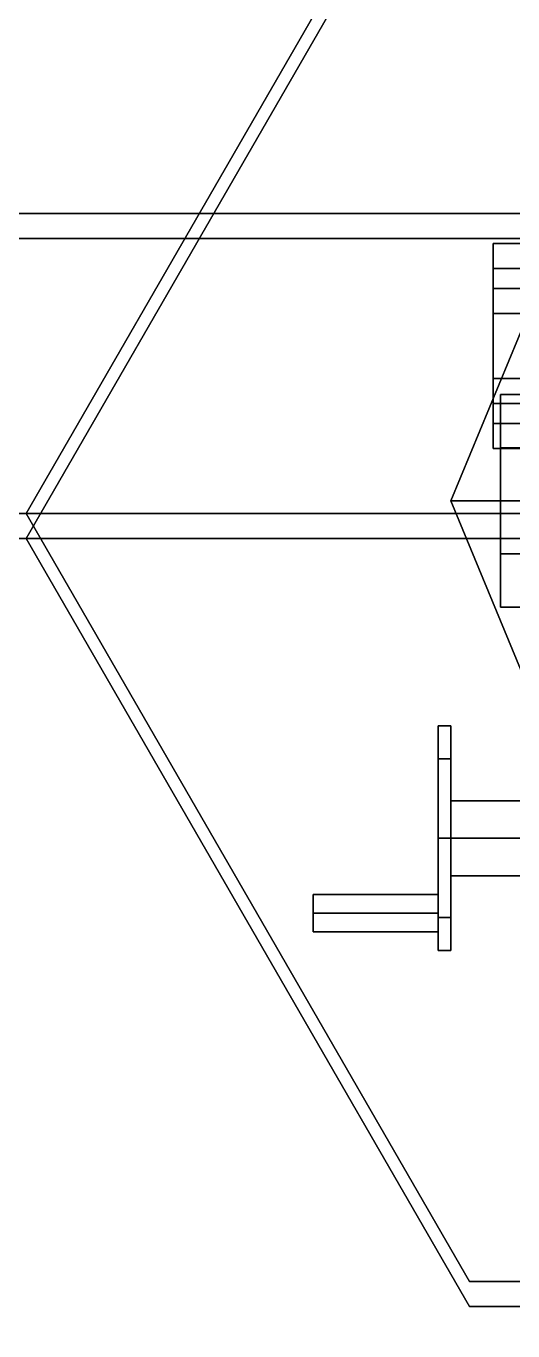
# Model space of a CAD drawing. Header units: millimetres. Extents: x -1.5 to 3, y -8.1 to 12.
# Drawn here: x -0.71 to -0.32, y -5.564 to -4.52 of the extents above; entities that cross this region are included whole.
import ezdxf

# ---------------------------------------------------------------- set-up
doc = ezdxf.new("R2010")
doc.units = ezdxf.units.MM
doc.layers.add('sleeve', color=5, linetype='Continuous')
doc.layers.add('turret', color=2, linetype='Continuous')

msp = doc.modelspace()

# ---------------------------------------------------------------- linework, layer by layer
for points in [[(1.08, 6.75, 16.59), (1.08, -6.75, 16.59), (-1.08, -6.75, 16.59), (-1.08, 6.75, 16.59)], [(1.08, 6.75, 0.89), (1.08, -6.75, 0.89), (-1.08, -6.75, 0.89), (-1.08, 6.75, 0.89)], [(1.08, 6.75, -25.61), (1.08, -6.75, -25.61), (-1.08, -6.75, -25.61), (-1.08, 6.75, -25.61)], [(-1.3, -6.1, 1.37), (1.3, -6.1, 1.37), (1.3, 1.85, 1.37), (-1.3, 1.85, 1.37)], [(-1.3, -6.1, 17.07), (1.3, -6.1, 17.07), (1.3, -2.72, 17.07), (-1.3, -2.72, 17.07)], [(-1.3, -6.1, -25.13), (1.3, -6.1, -25.13), (1.3, -2.72, -25.13), (-1.3, -2.72, -25.13)], [(-0.2616, -4.6384, 17.07), (-0.37, -4.9, 17.07), (-0.37, -4.9, 17.28), (-0.2616, -4.6384, 17.28)], [(-0.2616, -4.6384, 17.28), (-0.37, -4.9, 17.28), (-0.28, -4.9, 17.28), (-0.198, -4.702, 17.28)], [(-0.37, -4.9, 17.07), (-0.2616, -5.1616, 17.07), (-0.2616, -5.1616, 17.28), (-0.37, -4.9, 17.28)], [(-0.37, -4.9, 17.28), (-0.2616, -5.1616, 17.28), (-0.198, -5.098, 17.28), (-0.28, -4.9, 17.28)]]:
    msp.add_3dface(points)
at = {"layer": 'sleeve'}
for points in [[(-0.336, -4.694, 3.01), (-0.336, -4.838, 3.01), (-0.336, -4.802, 3.0724), (-0.336, -4.73, 3.0724)], [(-0.336, -4.73, 2.9476), (-0.336, -4.802, 2.9476), (-0.336, -4.838, 3.01), (-0.336, -4.694, 3.01)], [(-0.336, -4.694, 3.01), (-0.336, -4.73, 3.0724), (0.336, -4.73, 3.0724), (0.336, -4.694, 3.01)], [(-0.336, -4.73, 2.9476), (-0.336, -4.694, 3.01), (0.336, -4.694, 3.01), (0.336, -4.73, 2.9476)], [(-0.336, -4.75, -23.5524), (-0.336, -4.714, -23.49), (0.336, -4.714, -23.49), (0.336, -4.75, -23.5524)], [(-0.336, -4.714, -23.49), (-0.336, -4.75, -23.4276), (0.336, -4.75, -23.4276), (0.336, -4.714, -23.49)], [(-0.336, -4.75, -23.5524), (-0.336, -4.822, -23.5524), (-0.336, -4.858, -23.49), (-0.336, -4.714, -23.49)], [(-0.336, -4.714, -23.49), (-0.336, -4.858, -23.49), (-0.336, -4.822, -23.4276), (-0.336, -4.75, -23.4276)], [(-0.336, -4.73, 3.0724), (-0.336, -4.802, 3.0724), (0.336, -4.802, 3.0724), (0.336, -4.73, 3.0724)], [(-0.336, -4.802, 2.9476), (-0.336, -4.73, 2.9476), (0.336, -4.73, 2.9476), (0.336, -4.802, 2.9476)], [(-0.336, -4.822, -23.5524), (-0.336, -4.75, -23.5524), (0.336, -4.75, -23.5524), (0.336, -4.822, -23.5524)], [(-0.336, -4.75, -23.4276), (-0.336, -4.822, -23.4276), (0.336, -4.822, -23.4276), (0.336, -4.75, -23.4276)], [(-0.336, -4.802, 3.0724), (-0.336, -4.838, 3.01), (0.336, -4.838, 3.01), (0.336, -4.802, 3.0724)], [(-0.336, -4.838, 3.01), (-0.336, -4.802, 2.9476), (0.336, -4.802, 2.9476), (0.336, -4.838, 3.01)], [(-0.336, -4.858, -23.49), (-0.336, -4.822, -23.5524), (0.336, -4.822, -23.5524), (0.336, -4.858, -23.49)], [(-0.336, -4.822, -23.4276), (-0.336, -4.858, -23.49), (0.336, -4.858, -23.49), (0.336, -4.822, -23.4276)]]:
    msp.add_3dface(points, dxfattribs=at)
at = {"layer": 'turret'}
for points in [[(-1.024, -3.814, 3.514), (-1.024, -4.67, 3.414), (1.024, -4.67, 3.414), (1.024, -3.814, 3.514)], [(1.024, -3.814, 3.514), (1.024, -4.67, 3.414), (-1.024, -4.67, 3.414), (-1.024, -3.814, 3.514)], [(1.024, -3.834, -22.986), (1.024, -4.69, -23.086), (-1.024, -4.69, -23.086), (-1.024, -3.834, -22.986)], [(-1.024, -3.834, -22.986), (-1.024, -4.69, -23.086), (1.024, -4.69, -23.086), (1.024, -3.834, -22.986)], [(-1.024, -3.942, 1.53), (-1.024, -4.91, 1.53), (1.024, -4.91, 1.53), (1.024, -3.942, 1.53)], [(1.024, -3.942, 1.53), (1.024, -4.91, 1.53), (-1.024, -4.91, 1.53), (-1.024, -3.942, 1.53)], [(1.024, -3.962, -24.97), (1.024, -4.93, -24.97), (-1.024, -4.93, -24.97), (-1.024, -3.962, -24.97)], [(-1.024, -3.962, -24.97), (-1.024, -4.93, -24.97), (1.024, -4.93, -24.97), (1.024, -3.962, -24.97)], [(-0.355, -4.2951, 1.37), (-0.71, -4.91, 1.37), (-0.71, -4.91, 1.53), (-0.355, -4.2951, 1.53)], [(-0.355, -4.3151, -25.13), (-0.71, -4.93, -25.13), (-0.71, -4.93, -24.97), (-0.355, -4.3151, -24.97)], [(-0.136, -4.67, 3.414), (-0.136, -4.91, 3.386), (-1.024, -4.91, 3.386), (-1.024, -4.67, 3.414)], [(-1.024, -4.67, 3.414), (-1.024, -4.91, 3.386), (-0.136, -4.91, 3.386), (-0.136, -4.67, 3.414)], [(-1.024, -4.69, -23.086), (-1.024, -4.93, -23.114), (-0.136, -4.93, -23.114), (-0.136, -4.69, -23.086)], [(-0.136, -4.69, -23.086), (-0.136, -4.93, -23.114), (-1.024, -4.93, -23.114), (-1.024, -4.69, -23.086)], [(-0.33, -4.985, 18.41), (-0.33, -4.815, 18.41), (-0.33, -4.8575, 18.3364), (-0.33, -4.9425, 18.3364)], [(-0.25, -4.815, 18.41), (-0.25, -4.8575, 18.3364), (-0.33, -4.8575, 18.3364), (-0.33, -4.815, 18.41)], [(-0.33, -4.9425, 18.4836), (-0.33, -4.8575, 18.4836), (-0.33, -4.815, 18.41), (-0.33, -4.985, 18.41)], [(-0.25, -4.8575, 18.4836), (-0.25, -4.815, 18.41), (-0.33, -4.815, 18.41), (-0.33, -4.8575, 18.4836)], [(-0.25, -4.8575, 18.3364), (-0.25, -4.9425, 18.3364), (-0.33, -4.9425, 18.3364), (-0.33, -4.8575, 18.3364)], [(-0.25, -4.9425, 18.4836), (-0.25, -4.8575, 18.4836), (-0.33, -4.8575, 18.4836), (-0.33, -4.9425, 18.4836)], [(-1.024, -4.91, 3.386), (-0.832, -5.854, 2.57), (-0.136, -5.854, 2.57), (-0.136, -4.91, 3.386)], [(-0.136, -4.91, 3.386), (-0.136, -5.854, 2.57), (-0.832, -5.854, 2.57), (-1.024, -4.91, 3.386)], [(-1.024, -4.91, 1.53), (-0.832, -5.854, 1.53), (0.832, -5.854, 1.53), (1.024, -4.91, 1.53)], [(1.024, -4.91, 1.53), (0.832, -5.854, 1.53), (-0.832, -5.854, 1.53), (-1.024, -4.91, 1.53)], [(-0.71, -4.91, 1.37), (-0.355, -5.5249, 1.37), (-0.355, -5.5249, 1.53), (-0.71, -4.91, 1.53)], [(-0.136, -4.93, -23.114), (-0.136, -5.874, -23.93), (-0.832, -5.874, -23.93), (-1.024, -4.93, -23.114)], [(-1.024, -4.93, -23.114), (-0.832, -5.874, -23.93), (-0.136, -5.874, -23.93), (-0.136, -4.93, -23.114)], [(1.024, -4.93, -24.97), (0.832, -5.874, -24.97), (-0.832, -5.874, -24.97), (-1.024, -4.93, -24.97)], [(-1.024, -4.93, -24.97), (-0.832, -5.874, -24.97), (0.832, -5.874, -24.97), (1.024, -4.93, -24.97)], [(-0.71, -4.93, -25.13), (-0.355, -5.5449, -25.13), (-0.355, -5.5449, -24.97), (-0.71, -4.93, -24.97)], [(-0.25, -4.9425, 18.3364), (-0.25, -4.985, 18.41), (-0.33, -4.985, 18.41), (-0.33, -4.9425, 18.3364)], [(-0.25, -4.985, 18.41), (-0.25, -4.9425, 18.4836), (-0.33, -4.9425, 18.4836), (-0.33, -4.985, 18.41)], [(-0.38, -5.08, 18.54), (-0.38, -5.2336, 18.6036), (-0.38, -5.17, 18.63), (-0.38, -5.1064, 18.6036)], [(-0.38, -5.1064, 18.4764), (-0.38, -5.26, 18.54), (-0.38, -5.2336, 18.6036), (-0.38, -5.08, 18.54)], [(-0.38, -5.1064, 18.4764), (-0.38, -5.08, 18.54), (-0.37, -5.08, 18.54), (-0.37, -5.1064, 18.4764)], [(-0.38, -5.08, 18.54), (-0.38, -5.1064, 18.6036), (-0.37, -5.1064, 18.6036), (-0.37, -5.08, 18.54)], [(-0.37, -5.08, 18.54), (-0.37, -5.2336, 18.4764), (-0.37, -5.17, 18.45), (-0.37, -5.1064, 18.4764)], [(-0.37, -5.1064, 18.6036), (-0.37, -5.26, 18.54), (-0.37, -5.2336, 18.4764), (-0.37, -5.08, 18.54)], [(-0.38, -5.17, 18.45), (-0.38, -5.2336, 18.4764), (-0.38, -5.26, 18.54), (-0.38, -5.1064, 18.4764)], [(-0.38, -5.17, 18.45), (-0.38, -5.1064, 18.4764), (-0.37, -5.1064, 18.4764), (-0.37, -5.17, 18.45)], [(-0.38, -5.1064, 18.6036), (-0.38, -5.17, 18.63), (-0.37, -5.17, 18.63), (-0.37, -5.1064, 18.6036)], [(-0.37, -5.17, 18.63), (-0.37, -5.2336, 18.6036), (-0.37, -5.26, 18.54), (-0.37, -5.1064, 18.6036)], [(-0.37, -5.17, 18.51), (-0.37, -5.14, 18.54), (-0.17, -5.14, 18.54), (-0.17, -5.17, 18.51)], [(-0.37, -5.14, 18.54), (-0.37, -5.17, 18.57), (-0.17, -5.17, 18.57), (-0.17, -5.14, 18.54)], [(-0.38, -5.2336, 18.4764), (-0.38, -5.17, 18.45), (-0.37, -5.17, 18.45), (-0.37, -5.2336, 18.4764)], [(-0.38, -5.17, 18.63), (-0.38, -5.2336, 18.6036), (-0.37, -5.2336, 18.6036), (-0.37, -5.17, 18.63)], [(-0.37, -5.2, 18.54), (-0.37, -5.17, 18.51), (-0.17, -5.17, 18.51), (-0.17, -5.2, 18.54)], [(-0.37, -5.17, 18.57), (-0.37, -5.2, 18.54), (-0.17, -5.2, 18.54), (-0.17, -5.17, 18.57)], [(-0.48, -5.215, 18.54), (-0.48, -5.23, 18.525), (-0.48, -5.245, 18.54), (-0.48, -5.23, 18.555)], [(-0.48, -5.23, 18.525), (-0.48, -5.215, 18.54), (-0.38, -5.215, 18.54), (-0.38, -5.23, 18.525)], [(-0.48, -5.215, 18.54), (-0.48, -5.23, 18.555), (-0.38, -5.23, 18.555), (-0.38, -5.215, 18.54)], [(-0.48, -5.245, 18.54), (-0.48, -5.23, 18.525), (-0.38, -5.23, 18.525), (-0.38, -5.245, 18.54)], [(-0.48, -5.23, 18.555), (-0.48, -5.245, 18.54), (-0.38, -5.245, 18.54), (-0.38, -5.23, 18.555)], [(-0.38, -5.26, 18.54), (-0.38, -5.2336, 18.4764), (-0.37, -5.2336, 18.4764), (-0.37, -5.26, 18.54)], [(-0.38, -5.2336, 18.6036), (-0.38, -5.26, 18.54), (-0.37, -5.26, 18.54), (-0.37, -5.2336, 18.6036)], [(-0.355, -5.5249, 1.37), (0.355, -5.5249, 1.37), (0.355, -5.5249, 1.53), (-0.355, -5.5249, 1.53)], [(-0.355, -5.5449, -25.13), (0.355, -5.5449, -25.13), (0.355, -5.5449, -24.97), (-0.355, -5.5449, -24.97)]]:
    msp.add_3dface(points, dxfattribs=at)

doc.saveas('drawing.dxf')
